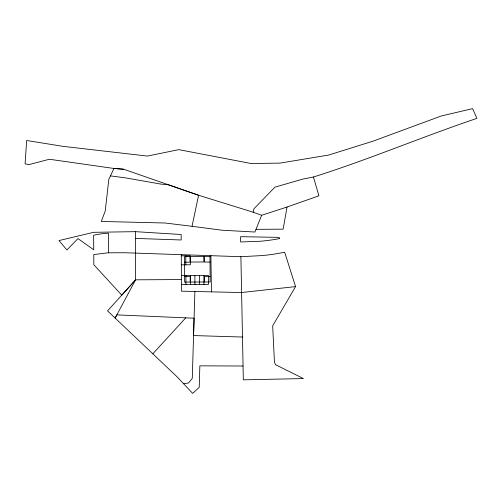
<?xml version="1.0" encoding="UTF-8"?>
<svg xmlns="http://www.w3.org/2000/svg" width="502" height="502" viewBox="0 0 502 502"><rect width="100%" height="100%" fill="white"/><g stroke="black" fill="none" stroke-linecap="round" stroke-linejoin="round"><path stroke-width="0.75" d="M194.889 291.493L193.559 335.562L242.428 337.03M287.056 207L261.642 215.295L253.215 212.22L253.88 208.87L274.958 187.133L303.164 179.007L313.436 176.999L318.914 195.83L287.056 207L283.134 229.163L255.995 229.345M123.643 169.237L113.992 168.465L108.827 179.289L105.225 211.053L101.285 221.457L165.139 223.007L192.04 226.308L198.597 195.265L123.636 169.224L113.992 168.471L49.384 159.26L28.921 164.606L25.1 163.847L26.644 140.485L62.844 146.327L147.381 156.066L178.8 149.646L251.119 163.52L280.091 163.106L328.779 155.011L373.143 141.131L441.333 115.968L472.614 108.645L476.9 118.384C422.025 136.87 368.681 159.617 313.436 176.999M261.642 215.295L254.922 232.031L222.097 230.217L192.04 226.308M181.404 279.57L135.622 279.821L115.127 318.048L116.834 314.88L194.086 318.205L192.285 378.307L188.608 382.951L183.607 383.741L176.968 376.707L107.553 310.882L135.622 279.821L135.408 231.66L93.636 232.319L58.991 240.565L66.91 249.983L77.979 238.588L93.723 249.801L93.636 235.206L103.067 233.518L108.482 233.21L108.595 252.826M295.559 286.604L272.668 325.848L274.437 362.061L275.579 364.722L303.409 378.571L243.332 379.838L240.891 256.704L261.655 255.6A207.295 207.295 0 0 0 274.312 254.1L284.684 252.28L295.559 286.604L241.487 292.54L181.467 291.185L181.272 254.683M135.622 279.821L121.773 295.145L93.836 264.761L93.761 254.57L107.892 252.826L124.414 252.738L240.891 256.704M152.884 353.759L185.759 317.848M181.272 255.832L190.277 255.788L190.321 264.786L181.322 264.83M190.308 262.05L203.806 261.975L203.774 256.578M184.548 262.188L190.095 262.157L190.063 256.654M210.037 262.05L204.49 262.082L204.465 256.572M181.379 275.629L208.38 275.485L208.424 284.483L181.429 284.628M184.629 276.589L190.17 276.558L190.202 282.061M210.112 276.451L204.571 276.476L204.596 281.986M243.037 366.014L199.859 365.832L199.212 387.4L192.642 393.355L183.607 383.741M135.44 238.412L181.191 239.981L181.159 234.509L135.408 231.66M110.446 175.888L125.456 177.865L160.947 184.108L168.471 184.811L198.597 195.265L253.215 212.22M210.89 255.675L211.461 291.863M203.881 275.51L203.925 284.508M199.382 275.535L199.426 284.534M194.883 275.56L194.927 284.559M190.383 275.579L190.427 284.584M185.778 255.807L185.822 264.805M185.878 275.604L185.928 284.603M279.583 238.601L274.531 239.492A194.356 194.356 0 0 1 260.4 241.255L240.646 241.97L240.558 236.674L279.068 237.377L279.583 238.601M210.005 256.547L184.523 256.679L184.654 282.093L210.143 281.955L210.005 256.547"/></g></svg>
